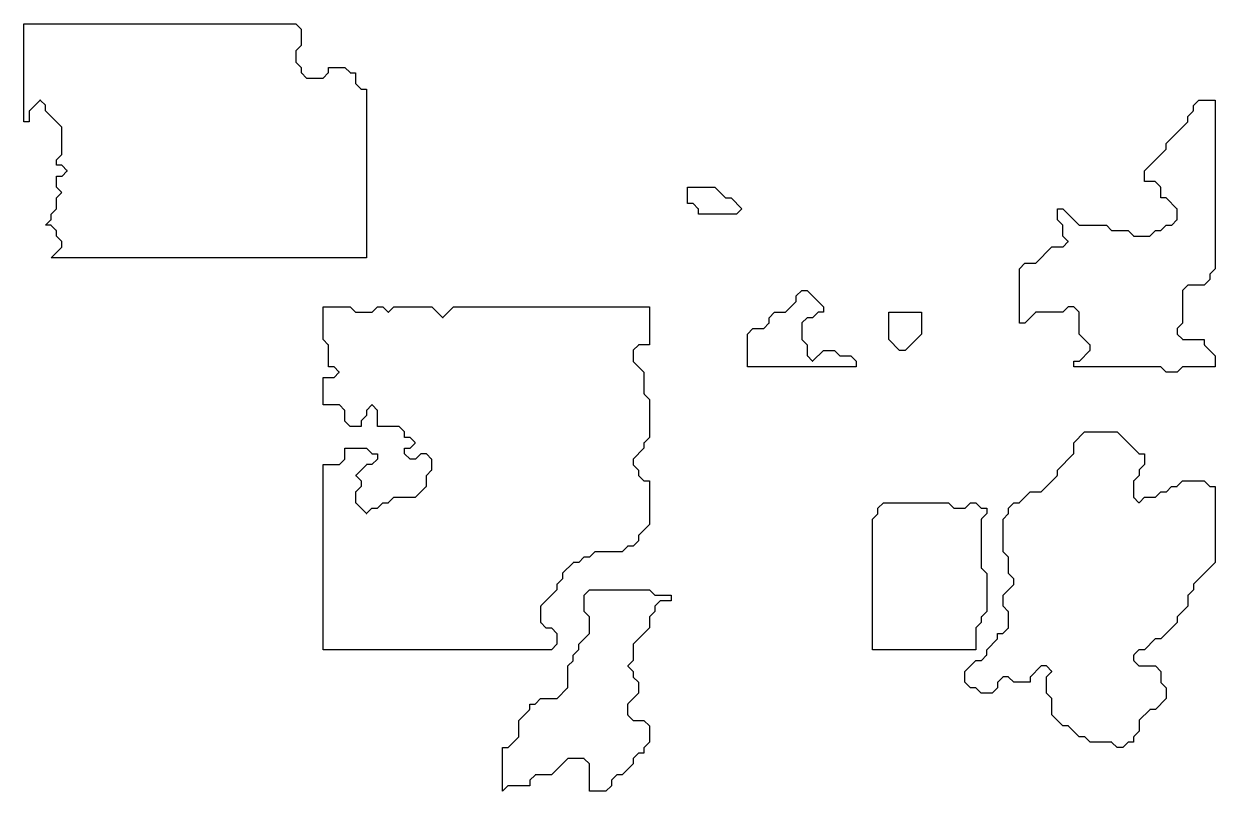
# Model space of a CAD drawing. Header units: metres. Extents: x 0 to 799, y 1 to 1100.
# Drawn here: x 208 to 427, y 959 to 1100 of the extents above; entities that cross this region are included whole.
import ezdxf

# ---------------------------------------------------------------- set-up
doc = ezdxf.new("R2010")
doc.units = ezdxf.units.M
doc.layers.add('forest', color=7, linetype='Continuous')

msp = doc.modelspace()

# ---------------------------------------------------------------- linework, layer by layer
at = {"layer": 'forest', "color": 194}
for points in [[(208, 1100), (208, 1100), (258, 1100), (258, 1100), (258, 1100), (259, 1099), (259, 1099), (259, 1099), (259, 1096), (259, 1096), (259, 1096), (258.03, 1095.03), (258.02, 1095.02), (258.02, 1095.01), (258.01, 1095.01), (258.01, 1095), (258, 1094.99), (258, 1094.98), (258, 1094.97), (258, 1094.96), (258, 1093.04), (258, 1093.03), (258, 1093.02), (258, 1093.01), (258.01, 1093), (258.01, 1092.99), (258.02, 1092.99), (258.02, 1092.98), (258.03, 1092.97), (259, 1092), (259, 1092), (259, 1092), (259, 1091.04), (259, 1091.03), (259, 1091.02), (259, 1091.01), (259.01, 1091), (259.01, 1090.99), (259.02, 1090.99), (259.02, 1090.98), (259.03, 1090.97), (259.97, 1090.03), (259.98, 1090.02), (259.99, 1090.02), (259.99, 1090.01), (260, 1090.01), (260.01, 1090), (260.02, 1090), (260.03, 1090), (260.04, 1090), (262.96, 1090), (262.97, 1090), (262.98, 1090), (262.99, 1090), (263, 1090.01), (263.01, 1090.01), (263.01, 1090.02), (263.02, 1090.02), (263.03, 1090.03), (263.97, 1090.97), (263.98, 1090.98), (263.98, 1090.99), (263.99, 1090.99), (263.99, 1091), (264, 1091.01), (264, 1091.02), (264, 1091.03), (264, 1091.04), (264, 1092), (264, 1092), (264, 1092), (267, 1092), (267, 1092), (267, 1092), (267.97, 1091.03), (267.98, 1091.02), (267.99, 1091.02), (267.99, 1091.01), (268, 1091.01), (268.01, 1091), (268.02, 1091), (268.03, 1091), (268.04, 1091), (269, 1091), (269, 1091), (269, 1091), (269, 1089.04), (269, 1089.03), (269, 1089.02), (269, 1089.01), (269.01, 1089), (269.01, 1088.99), (269.02, 1088.99), (269.02, 1088.98), (269.03, 1088.97), (269.97, 1088.03), (269.98, 1088.02), (269.99, 1088.02), (269.99, 1088.01), (270, 1088.01), (270.01, 1088), (270.02, 1088), (270.03, 1088), (270.04, 1088), (271, 1088), (271, 1088), (271, 1088), (271, 1057), (271, 1057), (271, 1057), (213, 1057), (213, 1057), (213, 1057), (214.97, 1058.97), (214.98, 1058.98), (214.98, 1058.99), (214.99, 1058.99), (214.99, 1059), (215, 1059.01), (215, 1059.02), (215, 1059.03), (215, 1059.04), (215, 1059.96), (215, 1059.97), (215, 1059.98), (215, 1059.99), (214.99, 1060), (214.99, 1060.01), (214.98, 1060.01), (214.98, 1060.02), (214.97, 1060.03), (214, 1061), (214, 1061), (214, 1061), (214, 1061.96), (214, 1061.97), (214, 1061.98), (214, 1061.99), (213.99, 1062), (213.99, 1062.01), (213.98, 1062.01), (213.98, 1062.02), (213.97, 1062.03), (213.03, 1062.97), (213.02, 1062.98), (213.01, 1062.98), (213.01, 1062.99), (213, 1062.99), (212.99, 1063), (212.98, 1063), (212.97, 1063), (212.96, 1063), (212, 1063), (212, 1063), (212, 1063), (212.97, 1063.97), (212.98, 1063.98), (212.98, 1063.99), (212.99, 1063.99), (212.99, 1064), (213, 1064.01), (213, 1064.02), (213, 1064.03), (213, 1064.04), (213, 1065), (213, 1065), (213, 1065), (213.97, 1065.97), (213.98, 1065.98), (213.98, 1065.99), (213.99, 1065.99), (213.99, 1066), (214, 1066.01), (214, 1066.02), (214, 1066.03), (214, 1066.04), (214, 1068), (214, 1068), (214, 1068), (214.93, 1068.93), (214.94, 1068.94), (214.94, 1068.94), (214.95, 1068.95), (214.95, 1068.96), (214.95, 1068.97), (214.96, 1068.98), (214.96, 1068.99), (214.96, 1069), (214.96, 1069.01), (214.96, 1069.02), (214.95, 1069.03), (214.95, 1069.04), (214.95, 1069.05), (214.94, 1069.06), (214.94, 1069.06), (214.93, 1069.07), (214, 1070), (214, 1070), (214, 1070), (214, 1072), (214, 1072), (214, 1072), (214.96, 1072), (214.97, 1072), (214.98, 1072), (214.99, 1072), (215, 1072.01), (215.01, 1072.01), (215.01, 1072.02), (215.02, 1072.02), (215.03, 1072.03), (215.93, 1072.93), (215.94, 1072.94), (215.94, 1072.94), (215.95, 1072.95), (215.95, 1072.96), (215.95, 1072.97), (215.96, 1072.98), (215.96, 1072.99), (215.96, 1073), (215.96, 1073.01), (215.96, 1073.02), (215.95, 1073.03), (215.95, 1073.04), (215.95, 1073.05), (215.94, 1073.06), (215.94, 1073.06), (215.93, 1073.07), (215.03, 1073.97), (215.02, 1073.98), (215.01, 1073.98), (215.01, 1073.99), (215, 1073.99), (214.99, 1074), (214.98, 1074), (214.97, 1074), (214.96, 1074), (214, 1074), (214, 1074), (214, 1074), (214, 1075), (214, 1075), (214, 1075), (214.97, 1075.97), (214.98, 1075.98), (214.98, 1075.99), (214.99, 1075.99), (214.99, 1076), (215, 1076.01), (215, 1076.02), (215, 1076.03), (215, 1076.04), (215, 1080.96), (215, 1080.97), (215, 1080.98), (215, 1080.99), (214.99, 1081), (214.99, 1081.01), (214.98, 1081.01), (214.98, 1081.02), (214.97, 1081.03), (212, 1084), (212, 1084), (212, 1084), (212, 1084.96), (212, 1084.97), (212, 1084.98), (212, 1084.99), (211.99, 1085), (211.99, 1085.01), (211.98, 1085.01), (211.98, 1085.02), (211.97, 1085.03), (211.07, 1085.93), (211.06, 1085.94), (211.06, 1085.94), (211.05, 1085.95), (211.04, 1085.95), (211.03, 1085.95), (211.02, 1085.96), (211.01, 1085.96), (211, 1085.96), (210.99, 1085.96), (210.98, 1085.96), (210.97, 1085.95), (210.96, 1085.95), (210.95, 1085.95), (210.94, 1085.94), (210.94, 1085.94), (210.93, 1085.93), (209.03, 1084.03), (209.02, 1084.02), (209.02, 1084.01), (209.01, 1084.01), (209.01, 1084), (209, 1083.99), (209, 1083.98), (209, 1083.97), (209, 1083.96), (209, 1082), (209, 1082), (209, 1082), (208, 1082), (208, 1082), (208, 1082), (208, 1100), (208, 1100)], [(391, 1045), (391, 1045), (391, 1055), (391, 1055), (391, 1055), (392, 1056), (392, 1056), (392, 1056), (393.96, 1056), (393.97, 1056), (393.98, 1056), (393.99, 1056), (394, 1056.01), (394.01, 1056.01), (394.01, 1056.02), (394.02, 1056.02), (394.03, 1056.03), (397, 1059), (397, 1059), (397, 1059), (398.96, 1059), (398.97, 1059), (398.98, 1059), (398.99, 1059), (399, 1059.01), (399.01, 1059.01), (399.01, 1059.02), (399.02, 1059.02), (399.03, 1059.03), (399.93, 1059.93), (399.94, 1059.94), (399.94, 1059.94), (399.95, 1059.95), (399.95, 1059.96), (399.95, 1059.97), (399.96, 1059.98), (399.96, 1059.99), (399.96, 1060), (399.96, 1060.01), (399.96, 1060.02), (399.95, 1060.03), (399.95, 1060.04), (399.95, 1060.05), (399.94, 1060.06), (399.94, 1060.06), (399.93, 1060.07), (399, 1061), (399, 1061), (399, 1061), (399, 1062.96), (399, 1062.97), (399, 1062.98), (399, 1062.99), (398.99, 1063), (398.99, 1063.01), (398.98, 1063.01), (398.98, 1063.02), (398.97, 1063.03), (398, 1064), (398, 1064), (398, 1064), (398, 1066), (398, 1066), (398, 1066), (399, 1066), (399, 1066), (399, 1066), (401.97, 1063.03), (401.98, 1063.02), (401.99, 1063.02), (401.99, 1063.01), (402, 1063.01), (402.01, 1063), (402.02, 1063), (402.03, 1063), (402.04, 1063), (407, 1063), (407, 1063), (407, 1063), (407.97, 1062.03), (407.98, 1062.02), (407.99, 1062.02), (407.99, 1062.01), (408, 1062.01), (408.01, 1062), (408.02, 1062), (408.03, 1062), (408.04, 1062), (411, 1062), (411, 1062), (411, 1062), (411.97, 1061.03), (411.98, 1061.02), (411.99, 1061.02), (411.99, 1061.01), (412, 1061.01), (412.01, 1061), (412.02, 1061), (412.03, 1061), (412.04, 1061), (414.96, 1061), (414.97, 1061), (414.98, 1061), (414.99, 1061), (415, 1061.01), (415.01, 1061.01), (415.01, 1061.02), (415.02, 1061.02), (415.03, 1061.03), (416, 1062), (416, 1062), (416, 1062), (416.96, 1062), (416.97, 1062), (416.98, 1062), (416.99, 1062), (417, 1062.01), (417.01, 1062.01), (417.01, 1062.02), (417.02, 1062.02), (417.03, 1062.03), (418, 1063), (418, 1063), (418, 1063), (418.96, 1063), (418.97, 1063), (418.98, 1063), (418.99, 1063), (419, 1063.01), (419.01, 1063.01), (419.01, 1063.02), (419.02, 1063.02), (419.03, 1063.03), (419.97, 1063.97), (419.98, 1063.98), (419.98, 1063.99), (419.99, 1063.99), (419.99, 1064), (420, 1064.01), (420, 1064.02), (420, 1064.03), (420, 1064.04), (420, 1065.96), (420, 1065.97), (420, 1065.98), (420, 1065.99), (419.99, 1066), (419.99, 1066.01), (419.98, 1066.01), (419.98, 1066.02), (419.97, 1066.03), (418.03, 1067.97), (418.02, 1067.98), (418.01, 1067.98), (418.01, 1067.99), (418, 1067.99), (417.99, 1068), (417.98, 1068), (417.97, 1068), (417.96, 1068), (417, 1068), (417, 1068), (417, 1068), (417, 1069.96), (417, 1069.97), (417, 1069.98), (417, 1069.99), (416.99, 1070), (416.99, 1070.01), (416.98, 1070.01), (416.98, 1070.02), (416.97, 1070.03), (416.03, 1070.97), (416.02, 1070.98), (416.01, 1070.98), (416.01, 1070.99), (416, 1070.99), (415.99, 1071), (415.98, 1071), (415.97, 1071), (415.96, 1071), (414, 1071), (414, 1071), (414, 1071), (414, 1073), (414, 1073), (414, 1073), (417.97, 1076.97), (417.98, 1076.98), (417.98, 1076.99), (417.99, 1076.99), (417.99, 1077), (418, 1077.01), (418, 1077.02), (418, 1077.03), (418, 1077.04), (418, 1078), (418, 1078), (418, 1078), (421.97, 1081.97), (421.98, 1081.98), (421.98, 1081.99), (421.99, 1081.99), (421.99, 1082), (422, 1082.01), (422, 1082.02), (422, 1082.03), (422, 1082.04), (422, 1083), (422, 1083), (422, 1083), (422.97, 1083.97), (422.98, 1083.98), (422.98, 1083.99), (422.99, 1083.99), (422.99, 1084), (423, 1084.01), (423, 1084.02), (423, 1084.03), (423, 1084.04), (423, 1085), (423, 1085), (423, 1085), (424, 1086), (424, 1086), (424, 1086), (427, 1086), (427, 1086), (427, 1086), (427, 1055), (427, 1055), (427, 1055), (426.03, 1054.03), (426.02, 1054.02), (426.02, 1054.01), (426.01, 1054.01), (426.01, 1054), (426, 1053.99), (426, 1053.98), (426, 1053.97), (426, 1053.96), (426, 1053), (426, 1053), (426, 1053), (425, 1052), (425, 1052), (425, 1052), (422.04, 1052), (422.03, 1052), (422.02, 1052), (422.01, 1052), (422, 1051.99), (421.99, 1051.99), (421.99, 1051.98), (421.98, 1051.98), (421.97, 1051.97), (421.03, 1051.03), (421.02, 1051.02), (421.02, 1051.01), (421.01, 1051.01), (421.01, 1051), (421, 1050.99), (421, 1050.98), (421, 1050.97), (421, 1050.96), (421, 1045), (421, 1045), (421, 1045), (420.03, 1044.03), (420.02, 1044.02), (420.02, 1044.01), (420.01, 1044.01), (420.01, 1044), (420, 1043.99), (420, 1043.98), (420, 1043.97), (420, 1043.96), (420, 1043.04), (420, 1043.03), (420, 1043.02), (420, 1043.01), (420.01, 1043), (420.01, 1042.99), (420.02, 1042.99), (420.02, 1042.98), (420.03, 1042.97), (420.97, 1042.03), (420.98, 1042.02), (420.99, 1042.02), (420.99, 1042.01), (421, 1042.01), (421.01, 1042), (421.02, 1042), (421.03, 1042), (421.04, 1042), (425, 1042), (425, 1042), (425, 1042), (425, 1041.04), (425, 1041.03), (425, 1041.02), (425, 1041.01), (425.01, 1041), (425.01, 1040.99), (425.02, 1040.99), (425.02, 1040.98), (425.03, 1040.97), (427, 1039), (427, 1039), (427, 1039), (427, 1037), (427, 1037), (427, 1037), (421.04, 1037), (421.03, 1037), (421.02, 1037), (421.01, 1037), (421, 1036.99), (420.99, 1036.99), (420.99, 1036.98), (420.98, 1036.98), (420.97, 1036.97), (420, 1036), (420, 1036), (420, 1036), (418, 1036), (418, 1036), (418, 1036), (417.03, 1036.97), (417.02, 1036.98), (417.01, 1036.98), (417.01, 1036.99), (417, 1036.99), (416.99, 1037), (416.98, 1037), (416.97, 1037), (416.96, 1037), (401, 1037), (401, 1037), (401, 1037), (401, 1038), (401, 1038), (401, 1038), (401.96, 1038), (401.97, 1038), (401.98, 1038), (401.99, 1038), (402, 1038.01), (402.01, 1038.01), (402.01, 1038.02), (402.02, 1038.02), (402.03, 1038.03), (403.97, 1039.97), (403.98, 1039.98), (403.98, 1039.99), (403.99, 1039.99), (403.99, 1040), (404, 1040.01), (404, 1040.02), (404, 1040.03), (404, 1040.04), (404, 1040.96), (404, 1040.97), (404, 1040.98), (404, 1040.99), (403.99, 1041), (403.99, 1041.01), (403.98, 1041.01), (403.98, 1041.02), (403.97, 1041.03), (402, 1043), (402, 1043), (402, 1043), (402, 1046.96), (402, 1046.97), (402, 1046.98), (402, 1046.99), (401.99, 1047), (401.99, 1047.01), (401.98, 1047.01), (401.98, 1047.02), (401.97, 1047.03), (401.03, 1047.97), (401.02, 1047.98), (401.01, 1047.98), (401.01, 1047.99), (401, 1047.99), (400.99, 1048), (400.98, 1048), (400.97, 1048), (400.96, 1048), (400.04, 1048), (400.03, 1048), (400.02, 1048), (400.01, 1048), (400, 1047.99), (399.99, 1047.99), (399.99, 1047.98), (399.98, 1047.98), (399.97, 1047.97), (399, 1047), (399, 1047), (399, 1047), (394.04, 1047), (394.03, 1047), (394.02, 1047), (394.01, 1047), (394, 1046.99), (393.99, 1046.99), (393.99, 1046.98), (393.98, 1046.98), (393.97, 1046.97), (392, 1045), (392, 1045), (392, 1045), (391, 1045), (391, 1045)], [(330, 1070), (330, 1070), (335, 1070), (335, 1070), (335, 1070), (336.97, 1068.03), (336.98, 1068.02), (336.99, 1068.02), (336.99, 1068.01), (337, 1068.01), (337.01, 1068), (337.02, 1068), (337.03, 1068), (337.04, 1068), (338, 1068), (338, 1068), (338, 1068), (340, 1066), (340, 1066), (340, 1066), (339, 1065), (339, 1065), (339, 1065), (332, 1065), (332, 1065), (332, 1065), (332, 1065.96), (332, 1065.97), (332, 1065.98), (332, 1065.99), (331.99, 1066), (331.99, 1066.01), (331.98, 1066.01), (331.98, 1066.02), (331.97, 1066.03), (331.03, 1066.97), (331.02, 1066.98), (331.01, 1066.98), (331.01, 1066.99), (331, 1066.99), (330.99, 1067), (330.98, 1067), (330.97, 1067), (330.96, 1067), (330, 1067), (330, 1067), (330, 1067), (330, 1070), (330, 1070)], [(341, 1037), (341, 1037), (341, 1043), (341, 1043), (341, 1043), (342, 1044), (342, 1044), (342, 1044), (343.96, 1044), (343.97, 1044), (343.98, 1044), (343.99, 1044), (344, 1044.01), (344.01, 1044.01), (344.01, 1044.02), (344.02, 1044.02), (344.03, 1044.03), (344.97, 1044.97), (344.98, 1044.98), (344.98, 1044.99), (344.99, 1044.99), (344.99, 1045), (345, 1045.01), (345, 1045.02), (345, 1045.03), (345, 1045.04), (345, 1046), (345, 1046), (345, 1046), (346, 1047), (346, 1047), (346, 1047), (347.96, 1047), (347.97, 1047), (347.98, 1047), (347.99, 1047), (348, 1047.01), (348.01, 1047.01), (348.01, 1047.02), (348.02, 1047.02), (348.03, 1047.03), (349.97, 1048.97), (349.98, 1048.98), (349.98, 1048.99), (349.99, 1048.99), (349.99, 1049), (350, 1049.01), (350, 1049.02), (350, 1049.03), (350, 1049.04), (350, 1050), (350, 1050), (350, 1050), (351, 1051), (351, 1051), (351, 1051), (352, 1051), (352, 1051), (352, 1051), (355, 1048), (355, 1048), (355, 1048), (355, 1047), (355, 1047), (355, 1047), (354.04, 1047), (354.03, 1047), (354.02, 1047), (354.01, 1047), (354, 1046.99), (353.99, 1046.99), (353.99, 1046.98), (353.98, 1046.98), (353.97, 1046.97), (353, 1046), (353, 1046), (353, 1046), (352.04, 1046), (352.03, 1046), (352.02, 1046), (352.01, 1046), (352, 1045.99), (351.99, 1045.99), (351.99, 1045.98), (351.98, 1045.98), (351.97, 1045.97), (351.03, 1045.03), (351.02, 1045.02), (351.02, 1045.01), (351.01, 1045.01), (351.01, 1045), (351, 1044.99), (351, 1044.98), (351, 1044.97), (351, 1044.96), (351, 1042.04), (351, 1042.03), (351, 1042.02), (351, 1042.01), (351.01, 1042), (351.01, 1041.99), (351.02, 1041.99), (351.02, 1041.98), (351.03, 1041.97), (352, 1041), (352, 1041), (352, 1041), (352, 1039.04), (352, 1039.03), (352, 1039.02), (352, 1039.01), (352.01, 1039), (352.01, 1038.99), (352.02, 1038.99), (352.02, 1038.98), (352.03, 1038.97), (352.93, 1038.07), (352.94, 1038.06), (352.94, 1038.06), (352.95, 1038.05), (352.96, 1038.05), (352.97, 1038.05), (352.98, 1038.04), (352.99, 1038.04), (353, 1038.04), (353.01, 1038.04), (353.02, 1038.04), (353.03, 1038.05), (353.04, 1038.05), (353.05, 1038.05), (353.06, 1038.06), (353.06, 1038.06), (353.07, 1038.07), (355, 1040), (355, 1040), (355, 1040), (357, 1040), (357, 1040), (357, 1040), (357.97, 1039.03), (357.98, 1039.02), (357.99, 1039.02), (357.99, 1039.01), (358, 1039.01), (358.01, 1039), (358.02, 1039), (358.03, 1039), (358.04, 1039), (360, 1039), (360, 1039), (360, 1039), (361, 1038), (361, 1038), (361, 1038), (361, 1037), (361, 1037), (361, 1037), (341, 1037), (341, 1037)], [(263, 1048), (263, 1048), (268, 1048), (268, 1048), (268, 1048), (268.97, 1047.03), (268.98, 1047.02), (268.99, 1047.02), (268.99, 1047.01), (269, 1047.01), (269.01, 1047), (269.02, 1047), (269.03, 1047), (269.04, 1047), (271.96, 1047), (271.97, 1047), (271.98, 1047), (271.99, 1047), (272, 1047.01), (272.01, 1047.01), (272.01, 1047.02), (272.02, 1047.02), (272.03, 1047.03), (273, 1048), (273, 1048), (273, 1048), (274, 1048), (274, 1048), (274, 1048), (274.93, 1047.07), (274.94, 1047.06), (274.94, 1047.06), (274.95, 1047.05), (274.96, 1047.05), (274.97, 1047.05), (274.98, 1047.04), (274.99, 1047.04), (275, 1047.04), (275.01, 1047.04), (275.02, 1047.04), (275.03, 1047.05), (275.04, 1047.05), (275.05, 1047.05), (275.06, 1047.06), (275.06, 1047.06), (275.07, 1047.07), (276, 1048), (276, 1048), (276, 1048), (283, 1048), (283, 1048), (283, 1048), (284.93, 1046.07), (284.94, 1046.06), (284.94, 1046.06), (284.95, 1046.05), (284.96, 1046.05), (284.97, 1046.05), (284.98, 1046.04), (284.99, 1046.04), (285, 1046.04), (285.01, 1046.04), (285.02, 1046.04), (285.03, 1046.05), (285.04, 1046.05), (285.05, 1046.05), (285.06, 1046.06), (285.06, 1046.06), (285.07, 1046.07), (287, 1048), (287, 1048), (287, 1048), (323, 1048), (323, 1048), (323, 1048), (323, 1041), (323, 1041), (323, 1041), (321.04, 1041), (321.03, 1041), (321.02, 1041), (321.01, 1041), (321, 1040.99), (320.99, 1040.99), (320.99, 1040.98), (320.98, 1040.98), (320.97, 1040.97), (320.03, 1040.03), (320.02, 1040.02), (320.02, 1040.01), (320.01, 1040.01), (320.01, 1040), (320, 1039.99), (320, 1039.98), (320, 1039.97), (320, 1039.96), (320, 1038.04), (320, 1038.03), (320, 1038.02), (320, 1038.01), (320.01, 1038), (320.01, 1037.99), (320.02, 1037.99), (320.02, 1037.98), (320.03, 1037.97), (322, 1036), (322, 1036), (322, 1036), (322, 1032.04), (322, 1032.03), (322, 1032.02), (322, 1032.01), (322.01, 1032), (322.01, 1031.99), (322.02, 1031.99), (322.02, 1031.98), (322.03, 1031.97), (323, 1031), (323, 1031), (323, 1031), (323, 1024), (323, 1024), (323, 1024), (322.03, 1023.03), (322.02, 1023.02), (322.02, 1023.01), (322.01, 1023.01), (322.01, 1023), (322, 1022.99), (322, 1022.98), (322, 1022.97), (322, 1022.96), (322, 1022), (322, 1022), (322, 1022), (320.03, 1020.03), (320.02, 1020.02), (320.02, 1020.01), (320.01, 1020.01), (320.01, 1020), (320, 1019.99), (320, 1019.98), (320, 1019.97), (320, 1019.96), (320, 1019.04), (320, 1019.03), (320, 1019.02), (320, 1019.01), (320.01, 1019), (320.01, 1018.99), (320.02, 1018.99), (320.02, 1018.98), (320.03, 1018.97), (321, 1018), (321, 1018), (321, 1018), (321, 1017.04), (321, 1017.03), (321, 1017.02), (321, 1017.01), (321.01, 1017), (321.01, 1016.99), (321.02, 1016.99), (321.02, 1016.98), (321.03, 1016.97), (321.97, 1016.03), (321.98, 1016.02), (321.99, 1016.02), (321.99, 1016.01), (322, 1016.01), (322.01, 1016), (322.02, 1016), (322.03, 1016), (322.04, 1016), (323, 1016), (323, 1016), (323, 1016), (323, 1008), (323, 1008), (323, 1008), (321.03, 1006.03), (321.02, 1006.02), (321.02, 1006.01), (321.01, 1006.01), (321.01, 1006), (321, 1005.99), (321, 1005.98), (321, 1005.97), (321, 1005.96), (321, 1005), (321, 1005), (321, 1005), (320, 1004), (320, 1004), (320, 1004), (319.04, 1004), (319.03, 1004), (319.02, 1004), (319.01, 1004), (319, 1003.99), (318.99, 1003.99), (318.99, 1003.98), (318.98, 1003.98), (318.97, 1003.97), (318, 1003), (318, 1003), (318, 1003), (313.04, 1003), (313.03, 1003), (313.02, 1003), (313.01, 1003), (313, 1002.99), (312.99, 1002.99), (312.99, 1002.98), (312.98, 1002.98), (312.97, 1002.97), (312, 1002), (312, 1002), (312, 1002), (311.04, 1002), (311.03, 1002), (311.02, 1002), (311.01, 1002), (311, 1001.99), (310.99, 1001.99), (310.99, 1001.98), (310.98, 1001.98), (310.97, 1001.97), (310, 1001), (310, 1001), (310, 1001), (309.04, 1001), (309.03, 1001), (309.02, 1001), (309.01, 1001), (309, 1000.99), (308.99, 1000.99), (308.99, 1000.98), (308.98, 1000.98), (308.97, 1000.97), (307.03, 999.03), (307.02, 999.02), (307.02, 999.01), (307.01, 999.01), (307.01, 999), (307, 998.99), (307, 998.98), (307, 998.97), (307, 998.96), (307, 998), (307, 998), (307, 998), (306.03, 997.03), (306.02, 997.02), (306.02, 997.01), (306.01, 997.01), (306.01, 997), (306, 996.99), (306, 996.98), (306, 996.97), (306, 996.96), (306, 996), (306, 996), (306, 996), (303.03, 993.03), (303.02, 993.02), (303.02, 993.01), (303.01, 993.01), (303.01, 993), (303, 992.99), (303, 992.98), (303, 992.97), (303, 992.96), (303, 990.04), (303, 990.03), (303, 990.02), (303, 990.01), (303.01, 990), (303.01, 989.99), (303.02, 989.99), (303.02, 989.98), (303.03, 989.97), (303.97, 989.03), (303.98, 989.02), (303.99, 989.02), (303.99, 989.01), (304, 989.01), (304.01, 989), (304.02, 989), (304.03, 989), (304.04, 989), (305, 989), (305, 989), (305, 989), (306, 988), (306, 988), (306, 988), (306, 986), (306, 986), (306, 986), (305, 985), (305, 985), (305, 985), (263, 985), (263, 985), (263, 985), (263, 1019), (263, 1019), (263, 1019), (265.96, 1019), (265.97, 1019), (265.98, 1019), (265.99, 1019), (266, 1019.01), (266.01, 1019.01), (266.01, 1019.02), (266.02, 1019.02), (266.03, 1019.03), (266.97, 1019.97), (266.98, 1019.98), (266.98, 1019.99), (266.99, 1019.99), (266.99, 1020), (267, 1020.01), (267, 1020.02), (267, 1020.03), (267, 1020.04), (267, 1022), (267, 1022), (267, 1022), (271, 1022), (271, 1022), (271, 1022), (271.97, 1021.03), (271.98, 1021.02), (271.99, 1021.02), (271.99, 1021.01), (272, 1021.01), (272.01, 1021), (272.02, 1021), (272.03, 1021), (272.04, 1021), (273, 1021), (273, 1021), (273, 1021), (273, 1020), (273, 1020), (273, 1020), (272, 1019), (272, 1019), (272, 1019), (271.04, 1019), (271.03, 1019), (271.02, 1019), (271.01, 1019), (271, 1018.99), (270.99, 1018.99), (270.99, 1018.98), (270.98, 1018.98), (270.97, 1018.97), (269.07, 1017.07), (269.06, 1017.06), (269.06, 1017.06), (269.05, 1017.05), (269.05, 1017.04), (269.05, 1017.03), (269.04, 1017.02), (269.04, 1017.01), (269.04, 1017), (269.04, 1016.99), (269.04, 1016.98), (269.05, 1016.97), (269.05, 1016.96), (269.05, 1016.95), (269.06, 1016.94), (269.06, 1016.94), (269.07, 1016.93), (270, 1016), (270, 1016), (270, 1016), (270, 1015), (270, 1015), (270, 1015), (269.03, 1014.03), (269.02, 1014.02), (269.02, 1014.01), (269.01, 1014.01), (269.01, 1014), (269, 1013.99), (269, 1013.98), (269, 1013.97), (269, 1013.96), (269, 1012.04), (269, 1012.03), (269, 1012.02), (269, 1012.01), (269.01, 1012), (269.01, 1011.99), (269.02, 1011.99), (269.02, 1011.98), (269.03, 1011.97), (270.93, 1010.07), (270.94, 1010.06), (270.94, 1010.06), (270.95, 1010.05), (270.96, 1010.05), (270.97, 1010.05), (270.98, 1010.04), (270.99, 1010.04), (271, 1010.04), (271.01, 1010.04), (271.02, 1010.04), (271.03, 1010.05), (271.04, 1010.05), (271.05, 1010.05), (271.06, 1010.06), (271.06, 1010.06), (271.07, 1010.07), (272, 1011), (272, 1011), (272, 1011), (272.96, 1011), (272.97, 1011), (272.98, 1011), (272.99, 1011), (273, 1011.01), (273.01, 1011.01), (273.01, 1011.02), (273.02, 1011.02), (273.03, 1011.03), (274, 1012), (274, 1012), (274, 1012), (274.96, 1012), (274.97, 1012), (274.98, 1012), (274.99, 1012), (275, 1012.01), (275.01, 1012.01), (275.01, 1012.02), (275.02, 1012.02), (275.03, 1012.03), (276, 1013), (276, 1013), (276, 1013), (279.96, 1013), (279.97, 1013), (279.98, 1013), (279.99, 1013), (280, 1013.01), (280.01, 1013.01), (280.01, 1013.02), (280.02, 1013.02), (280.03, 1013.03), (281.97, 1014.97), (281.98, 1014.98), (281.98, 1014.99), (281.99, 1014.99), (281.99, 1015), (282, 1015.01), (282, 1015.02), (282, 1015.03), (282, 1015.04), (282, 1017), (282, 1017), (282, 1017), (282.97, 1017.97), (282.98, 1017.98), (282.98, 1017.99), (282.99, 1017.99), (282.99, 1018), (283, 1018.01), (283, 1018.02), (283, 1018.03), (283, 1018.04), (283, 1019.96), (283, 1019.97), (283, 1019.98), (283, 1019.99), (282.99, 1020), (282.99, 1020.01), (282.98, 1020.01), (282.98, 1020.02), (282.97, 1020.03), (282.03, 1020.97), (282.02, 1020.98), (282.01, 1020.98), (282.01, 1020.99), (282, 1020.99), (281.99, 1021), (281.98, 1021), (281.97, 1021), (281.96, 1021), (281.04, 1021), (281.03, 1021), (281.02, 1021), (281.01, 1021), (281, 1020.99), (280.99, 1020.99), (280.99, 1020.98), (280.98, 1020.98), (280.97, 1020.97), (280, 1020), (280, 1020), (280, 1020), (279, 1020), (279, 1020), (279, 1020), (278, 1021), (278, 1021), (278, 1021), (278, 1022), (278, 1022), (278, 1022), (278.96, 1022), (278.97, 1022), (278.98, 1022), (278.99, 1022), (279, 1022.01), (279.01, 1022.01), (279.01, 1022.02), (279.02, 1022.02), (279.03, 1022.03), (279.93, 1022.93), (279.94, 1022.94), (279.94, 1022.94), (279.95, 1022.95), (279.95, 1022.96), (279.95, 1022.97), (279.96, 1022.98), (279.96, 1022.99), (279.96, 1023), (279.96, 1023.01), (279.96, 1023.02), (279.95, 1023.03), (279.95, 1023.04), (279.95, 1023.05), (279.94, 1023.06), (279.94, 1023.06), (279.93, 1023.07), (279.03, 1023.97), (279.02, 1023.98), (279.01, 1023.98), (279.01, 1023.99), (279, 1023.99), (278.99, 1024), (278.98, 1024), (278.97, 1024), (278.96, 1024), (278, 1024), (278, 1024), (278, 1024), (278, 1024.96), (278, 1024.97), (278, 1024.98), (278, 1024.99), (277.99, 1025), (277.99, 1025.01), (277.98, 1025.01), (277.98, 1025.02), (277.97, 1025.03), (277.03, 1025.97), (277.02, 1025.98), (277.01, 1025.98), (277.01, 1025.99), (277, 1025.99), (276.99, 1026), (276.98, 1026), (276.97, 1026), (276.96, 1026), (273, 1026), (273, 1026), (273, 1026), (273, 1028.96), (273, 1028.97), (273, 1028.98), (273, 1028.99), (272.99, 1029), (272.99, 1029.01), (272.98, 1029.01), (272.98, 1029.02), (272.97, 1029.03), (272.07, 1029.93), (272.06, 1029.94), (272.06, 1029.94), (272.05, 1029.95), (272.04, 1029.95), (272.03, 1029.95), (272.02, 1029.96), (272.01, 1029.96), (272, 1029.96), (271.99, 1029.96), (271.98, 1029.96), (271.97, 1029.95), (271.96, 1029.95), (271.95, 1029.95), (271.94, 1029.94), (271.94, 1029.94), (271.93, 1029.93), (271.03, 1029.03), (271.02, 1029.02), (271.02, 1029.01), (271.01, 1029.01), (271.01, 1029), (271, 1028.99), (271, 1028.98), (271, 1028.97), (271, 1028.96), (271, 1028), (271, 1028), (271, 1028), (270.03, 1027.03), (270.02, 1027.02), (270.02, 1027.01), (270.01, 1027.01), (270.01, 1027), (270, 1026.99), (270, 1026.98), (270, 1026.97), (270, 1026.96), (270, 1026), (270, 1026), (270, 1026), (268, 1026), (268, 1026), (268, 1026), (267, 1027), (267, 1027), (267, 1027), (267, 1028.96), (267, 1028.97), (267, 1028.98), (267, 1028.99), (266.99, 1029), (266.99, 1029.01), (266.98, 1029.01), (266.98, 1029.02), (266.97, 1029.03), (266.03, 1029.97), (266.02, 1029.98), (266.01, 1029.98), (266.01, 1029.99), (266, 1029.99), (265.99, 1030), (265.98, 1030), (265.97, 1030), (265.96, 1030), (263, 1030), (263, 1030), (263, 1030), (263, 1035), (263, 1035), (263, 1035), (264.96, 1035), (264.97, 1035), (264.98, 1035), (264.99, 1035), (265, 1035.01), (265.01, 1035.01), (265.01, 1035.02), (265.02, 1035.02), (265.03, 1035.03), (265.93, 1035.93), (265.94, 1035.94), (265.94, 1035.94), (265.95, 1035.95), (265.95, 1035.96), (265.95, 1035.97), (265.96, 1035.98), (265.96, 1035.99), (265.96, 1036), (265.96, 1036.01), (265.96, 1036.02), (265.95, 1036.03), (265.95, 1036.04), (265.95, 1036.05), (265.94, 1036.06), (265.94, 1036.06), (265.93, 1036.07), (265.03, 1036.97), (265.02, 1036.98), (265.01, 1036.98), (265.01, 1036.99), (265, 1036.99), (264.99, 1037), (264.98, 1037), (264.97, 1037), (264.96, 1037), (264, 1037), (264, 1037), (264, 1037), (264, 1040.96), (264, 1040.97), (264, 1040.98), (264, 1040.99), (263.99, 1041), (263.99, 1041.01), (263.98, 1041.01), (263.98, 1041.02), (263.97, 1041.03), (263, 1042), (263, 1042), (263, 1042), (263, 1048), (263, 1048)], [(367, 1047), (367, 1047), (373, 1047), (373, 1047), (373, 1047), (373, 1043), (373, 1043), (373, 1043), (370, 1040), (370, 1040), (370, 1040), (369, 1040), (369, 1040), (369, 1040), (367, 1042), (367, 1042), (367, 1042), (367, 1047), (367, 1047)], [(381, 979), (381, 979), (381, 981), (381, 981), (381, 981), (383, 983), (383, 983), (383, 983), (383.96, 983), (383.97, 983), (383.98, 983), (383.99, 983), (384, 983.01), (384.01, 983.01), (384.01, 983.02), (384.02, 983.02), (384.03, 983.03), (384.97, 983.97), (384.98, 983.98), (384.98, 983.99), (384.99, 983.99), (384.99, 984), (385, 984.01), (385, 984.02), (385, 984.03), (385, 984.04), (385, 985), (385, 985), (385, 985), (386.97, 986.97), (386.98, 986.98), (386.98, 986.99), (386.99, 986.99), (386.99, 987), (387, 987.01), (387, 987.02), (387, 987.03), (387, 987.04), (387, 988), (387, 988), (387, 988), (387.96, 988), (387.97, 988), (387.98, 988), (387.99, 988), (388, 988.01), (388.01, 988.01), (388.01, 988.02), (388.02, 988.02), (388.03, 988.03), (388.97, 988.97), (388.98, 988.98), (388.98, 988.99), (388.99, 988.99), (388.99, 989), (389, 989.01), (389, 989.02), (389, 989.03), (389, 989.04), (389, 991.96), (389, 991.97), (389, 991.98), (389, 991.99), (388.99, 992), (388.99, 992.01), (388.98, 992.01), (388.98, 992.02), (388.97, 992.03), (388, 993), (388, 993), (388, 993), (388, 995), (388, 995), (388, 995), (389.97, 996.97), (389.98, 996.98), (389.98, 996.99), (389.99, 996.99), (389.99, 997), (390, 997.01), (390, 997.02), (390, 997.03), (390, 997.04), (390, 997.96), (390, 997.97), (390, 997.98), (390, 997.99), (389.99, 998), (389.99, 998.01), (389.98, 998.01), (389.98, 998.02), (389.97, 998.03), (389, 999), (389, 999), (389, 999), (389, 1001.96), (389, 1001.97), (389, 1001.98), (389, 1001.99), (388.99, 1002), (388.99, 1002.01), (388.98, 1002.01), (388.98, 1002.02), (388.97, 1002.03), (388, 1003), (388, 1003), (388, 1003), (388, 1009), (388, 1009), (388, 1009), (388.97, 1009.97), (388.98, 1009.98), (388.98, 1009.99), (388.99, 1009.99), (388.99, 1010), (389, 1010.01), (389, 1010.02), (389, 1010.03), (389, 1010.04), (389, 1011), (389, 1011), (389, 1011), (390, 1012), (390, 1012), (390, 1012), (390.96, 1012), (390.97, 1012), (390.98, 1012), (390.99, 1012), (391, 1012.01), (391.01, 1012.01), (391.01, 1012.02), (391.02, 1012.02), (391.03, 1012.03), (393, 1014), (393, 1014), (393, 1014), (394.96, 1014), (394.97, 1014), (394.98, 1014), (394.99, 1014), (395, 1014.01), (395.01, 1014.01), (395.01, 1014.02), (395.02, 1014.02), (395.03, 1014.03), (397.97, 1016.97), (397.98, 1016.98), (397.98, 1016.99), (397.99, 1016.99), (397.99, 1017), (398, 1017.01), (398, 1017.02), (398, 1017.03), (398, 1017.04), (398, 1018), (398, 1018), (398, 1018), (400.97, 1020.97), (400.98, 1020.98), (400.98, 1020.99), (400.99, 1020.99), (400.99, 1021), (401, 1021.01), (401, 1021.02), (401, 1021.03), (401, 1021.04), (401, 1023), (401, 1023), (401, 1023), (403, 1025), (403, 1025), (403, 1025), (409, 1025), (409, 1025), (409, 1025), (412.97, 1021.03), (412.98, 1021.02), (412.99, 1021.02), (412.99, 1021.01), (413, 1021.01), (413.01, 1021), (413.02, 1021), (413.03, 1021), (413.04, 1021), (414, 1021), (414, 1021), (414, 1021), (414, 1019), (414, 1019), (414, 1019), (413.03, 1018.03), (413.02, 1018.02), (413.02, 1018.01), (413.01, 1018.01), (413.01, 1018), (413, 1017.99), (413, 1017.98), (413, 1017.97), (413, 1017.96), (413, 1017), (413, 1017), (413, 1017), (412.03, 1016.03), (412.02, 1016.02), (412.02, 1016.01), (412.01, 1016.01), (412.01, 1016), (412, 1015.99), (412, 1015.98), (412, 1015.97), (412, 1015.96), (412, 1013.04), (412, 1013.03), (412, 1013.02), (412, 1013.01), (412.01, 1013), (412.01, 1012.99), (412.02, 1012.99), (412.02, 1012.98), (412.03, 1012.97), (412.93, 1012.07), (412.94, 1012.06), (412.94, 1012.06), (412.95, 1012.05), (412.96, 1012.05), (412.97, 1012.05), (412.98, 1012.04), (412.99, 1012.04), (413, 1012.04), (413.01, 1012.04), (413.02, 1012.04), (413.03, 1012.05), (413.04, 1012.05), (413.05, 1012.05), (413.06, 1012.06), (413.06, 1012.06), (413.07, 1012.07), (414, 1013), (414, 1013), (414, 1013), (415.96, 1013), (415.97, 1013), (415.98, 1013), (415.99, 1013), (416, 1013.01), (416.01, 1013.01), (416.01, 1013.02), (416.02, 1013.02), (416.03, 1013.03), (417, 1014), (417, 1014), (417, 1014), (417.96, 1014), (417.97, 1014), (417.98, 1014), (417.99, 1014), (418, 1014.01), (418.01, 1014.01), (418.01, 1014.02), (418.02, 1014.02), (418.03, 1014.03), (419, 1015), (419, 1015), (419, 1015), (419.96, 1015), (419.97, 1015), (419.98, 1015), (419.99, 1015), (420, 1015.01), (420.01, 1015.01), (420.01, 1015.02), (420.02, 1015.02), (420.03, 1015.03), (421, 1016), (421, 1016), (421, 1016), (425, 1016), (425, 1016), (425, 1016), (425.97, 1015.03), (425.98, 1015.02), (425.99, 1015.02), (425.99, 1015.01), (426, 1015.01), (426.01, 1015), (426.02, 1015), (426.03, 1015), (426.04, 1015), (427, 1015), (427, 1015), (427, 1015), (427, 1001), (427, 1001), (427, 1001), (423.03, 997.03), (423.02, 997.02), (423.02, 997.01), (423.01, 997.01), (423.01, 997), (423, 996.99), (423, 996.98), (423, 996.97), (423, 996.96), (423, 996), (423, 996), (423, 996), (422.03, 995.03), (422.02, 995.02), (422.02, 995.01), (422.01, 995.01), (422.01, 995), (422, 994.99), (422, 994.98), (422, 994.97), (422, 994.96), (422, 993), (422, 993), (422, 993), (420.03, 991.03), (420.02, 991.02), (420.02, 991.01), (420.01, 991.01), (420.01, 991), (420, 990.99), (420, 990.98), (420, 990.97), (420, 990.96), (420, 990), (420, 990), (420, 990), (417, 987), (417, 987), (417, 987), (416.04, 987), (416.03, 987), (416.02, 987), (416.01, 987), (416, 986.99), (415.99, 986.99), (415.99, 986.98), (415.98, 986.98), (415.97, 986.97), (414, 985), (414, 985), (414, 985), (413.04, 985), (413.03, 985), (413.02, 985), (413.01, 985), (413, 984.99), (412.99, 984.99), (412.99, 984.98), (412.98, 984.98), (412.97, 984.97), (412.03, 984.03), (412.02, 984.02), (412.02, 984.01), (412.01, 984.01), (412.01, 984), (412, 983.99), (412, 983.98), (412, 983.97), (412, 983.96), (412, 983.04), (412, 983.03), (412, 983.02), (412, 983.01), (412.01, 983), (412.01, 982.99), (412.02, 982.99), (412.02, 982.98), (412.03, 982.97), (412.97, 982.03), (412.98, 982.02), (412.99, 982.02), (412.99, 982.01), (413, 982.01), (413.01, 982), (413.02, 982), (413.03, 982), (413.04, 982), (416, 982), (416, 982), (416, 982), (417, 981), (417, 981), (417, 981), (417, 979.04), (417, 979.03), (417, 979.02), (417, 979.01), (417.01, 979), (417.01, 978.99), (417.02, 978.99), (417.02, 978.98), (417.03, 978.97), (418, 978), (418, 978), (418, 978), (418, 976), (418, 976), (418, 976), (416, 974), (416, 974), (416, 974), (415.04, 974), (415.03, 974), (415.02, 974), (415.01, 974), (415, 973.99), (414.99, 973.99), (414.99, 973.98), (414.98, 973.98), (414.97, 973.97), (413.03, 972.03), (413.02, 972.02), (413.02, 972.01), (413.01, 972.01), (413.01, 972), (413, 971.99), (413, 971.98), (413, 971.97), (413, 971.96), (413, 970), (413, 970), (413, 970), (412.03, 969.03), (412.02, 969.02), (412.02, 969.01), (412.01, 969.01), (412.01, 969), (412, 968.99), (412, 968.98), (412, 968.97), (412, 968.96), (412, 968), (412, 968), (412, 968), (411.04, 968), (411.03, 968), (411.02, 968), (411.01, 968), (411, 967.99), (410.99, 967.99), (410.99, 967.98), (410.98, 967.98), (410.97, 967.97), (410, 967), (410, 967), (410, 967), (409, 967), (409, 967), (409, 967), (408.03, 967.97), (408.02, 967.98), (408.01, 967.98), (408.01, 967.99), (408, 967.99), (407.99, 968), (407.98, 968), (407.97, 968), (407.96, 968), (404, 968), (404, 968), (404, 968), (403.03, 968.97), (403.02, 968.98), (403.01, 968.98), (403.01, 968.99), (403, 968.99), (402.99, 969), (402.98, 969), (402.97, 969), (402.96, 969), (402, 969), (402, 969), (402, 969), (400.03, 970.97), (400.02, 970.98), (400.01, 970.98), (400.01, 970.99), (400, 970.99), (399.99, 971), (399.98, 971), (399.97, 971), (399.96, 971), (399, 971), (399, 971), (399, 971), (397, 973), (397, 973), (397, 973), (397, 975.96), (397, 975.97), (397, 975.98), (397, 975.99), (396.99, 976), (396.99, 976.01), (396.98, 976.01), (396.98, 976.02), (396.97, 976.03), (396, 977), (396, 977), (396, 977), (396, 980), (396, 980), (396, 980), (396.93, 980.93), (396.94, 980.94), (396.94, 980.94), (396.95, 980.95), (396.95, 980.96), (396.95, 980.97), (396.96, 980.98), (396.96, 980.99), (396.96, 981), (396.96, 981.01), (396.96, 981.02), (396.95, 981.03), (396.95, 981.04), (396.95, 981.05), (396.94, 981.06), (396.94, 981.06), (396.93, 981.07), (396.03, 981.97), (396.02, 981.98), (396.01, 981.98), (396.01, 981.99), (396, 981.99), (395.99, 982), (395.98, 982), (395.97, 982), (395.96, 982), (395.04, 982), (395.03, 982), (395.02, 982), (395.01, 982), (395, 981.99), (394.99, 981.99), (394.99, 981.98), (394.98, 981.98), (394.97, 981.97), (393.03, 980.03), (393.02, 980.02), (393.02, 980.01), (393.01, 980.01), (393.01, 980), (393, 979.99), (393, 979.98), (393, 979.97), (393, 979.96), (393, 979), (393, 979), (393, 979), (390, 979), (390, 979), (390, 979), (389.03, 979.97), (389.02, 979.98), (389.01, 979.98), (389.01, 979.99), (389, 979.99), (388.99, 980), (388.98, 980), (388.97, 980), (388.96, 980), (388.04, 980), (388.03, 980), (388.02, 980), (388.01, 980), (388, 979.99), (387.99, 979.99), (387.99, 979.98), (387.98, 979.98), (387.97, 979.97), (387.03, 979.03), (387.02, 979.02), (387.02, 979.01), (387.01, 979.01), (387.01, 979), (387, 978.99), (387, 978.98), (387, 978.97), (387, 978.96), (387, 978), (387, 978), (387, 978), (386, 977), (386, 977), (386, 977), (384, 977), (384, 977), (384, 977), (383.03, 977.97), (383.02, 977.98), (383.01, 977.98), (383.01, 977.99), (383, 977.99), (382.99, 978), (382.98, 978), (382.97, 978), (382.96, 978), (382, 978), (382, 978), (382, 978), (381, 979), (381, 979)], [(364, 985), (364, 985), (364, 1009), (364, 1009), (364, 1009), (364.97, 1009.97), (364.98, 1009.98), (364.98, 1009.99), (364.99, 1009.99), (364.99, 1010), (365, 1010.01), (365, 1010.02), (365, 1010.03), (365, 1010.04), (365, 1011), (365, 1011), (365, 1011), (366, 1012), (366, 1012), (366, 1012), (378, 1012), (378, 1012), (378, 1012), (378.97, 1011.03), (378.98, 1011.02), (378.99, 1011.02), (378.99, 1011.01), (379, 1011.01), (379.01, 1011), (379.02, 1011), (379.03, 1011), (379.04, 1011), (380.96, 1011), (380.97, 1011), (380.98, 1011), (380.99, 1011), (381, 1011.01), (381.01, 1011.01), (381.01, 1011.02), (381.02, 1011.02), (381.03, 1011.03), (382, 1012), (382, 1012), (382, 1012), (383, 1012), (383, 1012), (383, 1012), (383.97, 1011.03), (383.98, 1011.02), (383.99, 1011.02), (383.99, 1011.01), (384, 1011.01), (384.01, 1011), (384.02, 1011), (384.03, 1011), (384.04, 1011), (385, 1011), (385, 1011), (385, 1011), (385, 1010), (385, 1010), (385, 1010), (384.03, 1009.03), (384.02, 1009.02), (384.02, 1009.01), (384.01, 1009.01), (384.01, 1009), (384, 1008.99), (384, 1008.98), (384, 1008.97), (384, 1008.96), (384, 1000.04), (384, 1000.03), (384, 1000.02), (384, 1000.01), (384.01, 1000), (384.01, 999.99), (384.02, 999.99), (384.02, 999.98), (384.03, 999.97), (385, 999), (385, 999), (385, 999), (385, 992), (385, 992), (385, 992), (384.03, 991.03), (384.02, 991.02), (384.02, 991.01), (384.01, 991.01), (384.01, 991), (384, 990.99), (384, 990.98), (384, 990.97), (384, 990.96), (384, 990), (384, 990), (384, 990), (383.03, 989.03), (383.02, 989.02), (383.02, 989.01), (383.01, 989.01), (383.01, 989), (383, 988.99), (383, 988.98), (383, 988.97), (383, 988.96), (383, 985), (383, 985), (383, 985), (364, 985), (364, 985)], [(296, 959), (296, 959), (296, 967), (296, 967), (296, 967), (296.96, 967), (296.97, 967), (296.98, 967), (296.99, 967), (297, 967.01), (297.01, 967.01), (297.01, 967.02), (297.02, 967.02), (297.03, 967.03), (298.97, 968.97), (298.98, 968.98), (298.98, 968.99), (298.99, 968.99), (298.99, 969), (299, 969.01), (299, 969.02), (299, 969.03), (299, 969.04), (299, 972), (299, 972), (299, 972), (300.97, 973.97), (300.98, 973.98), (300.98, 973.99), (300.99, 973.99), (300.99, 974), (301, 974.01), (301, 974.02), (301, 974.03), (301, 974.04), (301, 975), (301, 975), (301, 975), (301.96, 975), (301.97, 975), (301.98, 975), (301.99, 975), (302, 975.01), (302.01, 975.01), (302.01, 975.02), (302.02, 975.02), (302.03, 975.03), (303, 976), (303, 976), (303, 976), (305.96, 976), (305.97, 976), (305.98, 976), (305.99, 976), (306, 976.01), (306.01, 976.01), (306.01, 976.02), (306.02, 976.02), (306.03, 976.03), (307.97, 977.97), (307.98, 977.98), (307.98, 977.99), (307.99, 977.99), (307.99, 978), (308, 978.01), (308, 978.02), (308, 978.03), (308, 978.04), (308, 982), (308, 982), (308, 982), (308.97, 982.97), (308.98, 982.98), (308.98, 982.99), (308.99, 982.99), (308.99, 983), (309, 983.01), (309, 983.02), (309, 983.03), (309, 983.04), (309, 984), (309, 984), (309, 984), (309.97, 984.97), (309.98, 984.98), (309.98, 984.99), (309.99, 984.99), (309.99, 985), (310, 985.01), (310, 985.02), (310, 985.03), (310, 985.04), (310, 986), (310, 986), (310, 986), (311.97, 987.97), (311.98, 987.98), (311.98, 987.99), (311.99, 987.99), (311.99, 988), (312, 988.01), (312, 988.02), (312, 988.03), (312, 988.04), (312, 990.96), (312, 990.97), (312, 990.98), (312, 990.99), (311.99, 991), (311.99, 991.01), (311.98, 991.01), (311.98, 991.02), (311.97, 991.03), (311, 992), (311, 992), (311, 992), (311, 995), (311, 995), (311, 995), (312, 996), (312, 996), (312, 996), (323, 996), (323, 996), (323, 996), (323.97, 995.03), (323.98, 995.02), (323.99, 995.02), (323.99, 995.01), (324, 995.01), (324.01, 995), (324.02, 995), (324.03, 995), (324.04, 995), (327, 995), (327, 995), (327, 995), (327, 994), (327, 994), (327, 994), (325.04, 994), (325.03, 994), (325.02, 994), (325.01, 994), (325, 993.99), (324.99, 993.99), (324.99, 993.98), (324.98, 993.98), (324.97, 993.97), (324.03, 993.03), (324.02, 993.02), (324.02, 993.01), (324.01, 993.01), (324.01, 993), (324, 992.99), (324, 992.98), (324, 992.97), (324, 992.96), (324, 992), (324, 992), (324, 992), (323.03, 991.03), (323.02, 991.02), (323.02, 991.01), (323.01, 991.01), (323.01, 991), (323, 990.99), (323, 990.98), (323, 990.97), (323, 990.96), (323, 989), (323, 989), (323, 989), (320.03, 986.03), (320.02, 986.02), (320.02, 986.01), (320.01, 986.01), (320.01, 986), (320, 985.99), (320, 985.98), (320, 985.97), (320, 985.96), (320, 983), (320, 983), (320, 983), (319.07, 982.07), (319.06, 982.06), (319.06, 982.06), (319.05, 982.05), (319.05, 982.04), (319.05, 982.03), (319.04, 982.02), (319.04, 982.01), (319.04, 982), (319.04, 981.99), (319.04, 981.98), (319.05, 981.97), (319.05, 981.96), (319.05, 981.95), (319.06, 981.94), (319.06, 981.94), (319.07, 981.93), (320, 981), (320, 981), (320, 981), (320, 980.04), (320, 980.03), (320, 980.02), (320, 980.01), (320.01, 980), (320.01, 979.99), (320.02, 979.99), (320.02, 979.98), (320.03, 979.97), (321, 979), (321, 979), (321, 979), (321, 977), (321, 977), (321, 977), (319.03, 975.03), (319.02, 975.02), (319.02, 975.01), (319.01, 975.01), (319.01, 975), (319, 974.99), (319, 974.98), (319, 974.97), (319, 974.96), (319, 973.04), (319, 973.03), (319, 973.02), (319, 973.01), (319.01, 973), (319.01, 972.99), (319.02, 972.99), (319.02, 972.98), (319.03, 972.97), (319.97, 972.03), (319.98, 972.02), (319.99, 972.02), (319.99, 972.01), (320, 972.01), (320.01, 972), (320.02, 972), (320.03, 972), (320.04, 972), (322, 972), (322, 972), (322, 972), (323, 971), (323, 971), (323, 971), (323, 968), (323, 968), (323, 968), (322.03, 967.03), (322.02, 967.02), (322.02, 967.01), (322.01, 967.01), (322.01, 967), (322, 966.99), (322, 966.98), (322, 966.97), (322, 966.96), (322, 966), (322, 966), (322, 966), (321.04, 966), (321.03, 966), (321.02, 966), (321.01, 966), (321, 965.99), (320.99, 965.99), (320.99, 965.98), (320.98, 965.98), (320.97, 965.97), (320.03, 965.03), (320.02, 965.02), (320.02, 965.01), (320.01, 965.01), (320.01, 965), (320, 964.99), (320, 964.98), (320, 964.97), (320, 964.96), (320, 964), (320, 964), (320, 964), (318, 962), (318, 962), (318, 962), (317.04, 962), (317.03, 962), (317.02, 962), (317.01, 962), (317, 961.99), (316.99, 961.99), (316.99, 961.98), (316.98, 961.98), (316.97, 961.97), (316.03, 961.03), (316.02, 961.02), (316.02, 961.01), (316.01, 961.01), (316.01, 961), (316, 960.99), (316, 960.98), (316, 960.97), (316, 960.96), (316, 960), (316, 960), (316, 960), (315, 959), (315, 959), (315, 959), (312, 959), (312, 959), (312, 959), (312, 963.96), (312, 963.97), (312, 963.98), (312, 963.99), (311.99, 964), (311.99, 964.01), (311.98, 964.01), (311.98, 964.02), (311.97, 964.03), (311.03, 964.97), (311.02, 964.98), (311.01, 964.98), (311.01, 964.99), (311, 964.99), (310.99, 965), (310.98, 965), (310.97, 965), (310.96, 965), (308.04, 965), (308.03, 965), (308.02, 965), (308.01, 965), (308, 964.99), (307.99, 964.99), (307.99, 964.98), (307.98, 964.98), (307.97, 964.97), (305, 962), (305, 962), (305, 962), (302.04, 962), (302.03, 962), (302.02, 962), (302.01, 962), (302, 961.99), (301.99, 961.99), (301.99, 961.98), (301.98, 961.98), (301.97, 961.97), (301.03, 961.03), (301.02, 961.02), (301.02, 961.01), (301.01, 961.01), (301.01, 961), (301, 960.99), (301, 960.98), (301, 960.97), (301, 960.96), (301, 960), (301, 960), (301, 960), (297.04, 960), (297.03, 960), (297.02, 960), (297.01, 960), (297, 959.99), (296.99, 959.99), (296.99, 959.98), (296.98, 959.98), (296.97, 959.97), (296, 959), (296, 959)]]:
    msp.add_lwpolyline(points, dxfattribs=at)

doc.saveas('drawing.dxf')
